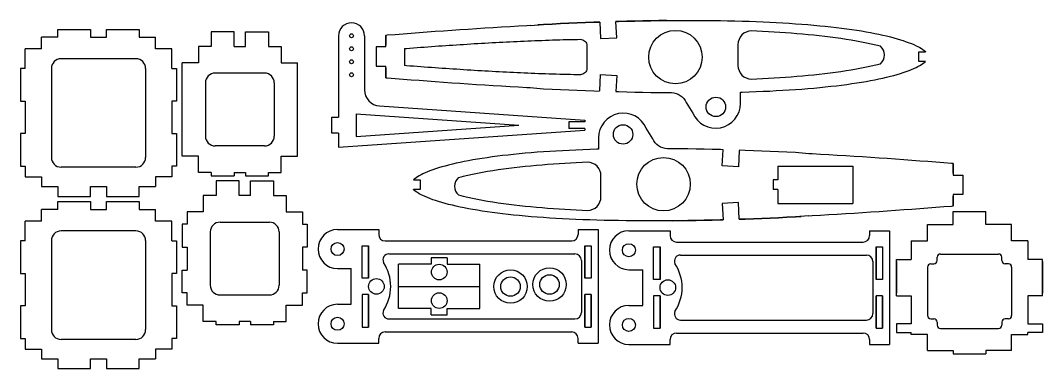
# Model space of a CAD drawing. Header units: inches. Extents: x -74 to 1322, y -431 to 389.
# Drawn here: x -74.4 to 239.9, y -349.7 to -242.6 of the extents above; entities that cross this region are included whole.
import ezdxf

# ---------------------------------------------------------------- set-up
doc = ezdxf.new("R2010")
doc.units = ezdxf.units.IN
doc.header["$MEASUREMENT"] = 0
doc.layers.add('7', color=7, linetype='Continuous')
doc.layers.add('LAYER01', color=7, linetype='Continuous')

msp = doc.modelspace()

# ---------------------------------------------------------------- linework, layer by layer
at = {"color": 2, "true_color": 0xf1eb1f}
for p, q in [((-67.9, -251.37), (-67.9, -247.74)), ((-62.9, -247.74), (-67.9, -247.74)), ((-62.9, -247.74), (-62.9, -245.37)), ((-62.9, -245.37), (-52.9, -245.37)), ((-52.9, -245.37), (-52.9, -247.74)), ((-52.9, -247.74), (-47.9, -247.74)), ((-47.9, -247.74), (-47.9, -245.37)), ((-47.9, -245.37), (-37.9, -245.37)), ((-37.9, -245.37), (-37.9, -247.74)), ((-37.9, -247.74), (-32.9, -247.74)), ((-32.9, -251.37), (-32.9, -247.74)), ((-27.9, -251.37), (-32.9, -251.37)), ((-38.9, -254.37), (-61.9, -254.37)), ((-64.9, -257.37), (-64.9, -284.74)), ((-35.9, -257.37), (-35.9, -284.74)), ((-38.9, -287.74), (-61.9, -287.74)), ((-67.9, -290.74), (-67.9, -293.74)), ((-32.9, -290.74), (-32.9, -293.74)), ((-67.9, -293.74), (-62.9, -293.74)), ((-62.9, -293.74), (-62.9, -296.74)), ((-52.9, -296.74), (-52.9, -293.74)), ((-52.9, -293.74), (-47.9, -293.74)), ((-47.9, -293.74), (-47.9, -296.74)), ((-37.9, -296.74), (-37.9, -293.74)), ((-37.9, -293.74), (-32.9, -293.74)), ((-62.9, -296.74), (-52.9, -296.74)), ((-62.9, -300.73), (-62.9, -298.36)), ((-62.9, -298.36), (-52.9, -298.36)), ((-52.9, -298.36), (-52.9, -300.73)), ((-47.9, -296.74), (-37.9, -296.74)), ((-47.9, -300.73), (-47.9, -298.36)), ((-47.9, -298.36), (-37.9, -298.36)), ((-37.9, -298.36), (-37.9, -300.73)), ((-67.9, -304.36), (-67.9, -300.73)), ((-62.9, -300.73), (-67.9, -300.73)), ((-52.9, -300.73), (-47.9, -300.73)), ((-37.9, -300.73), (-32.9, -300.73)), ((-32.9, -304.36), (-32.9, -300.73)), ((-27.9, -304.36), (-32.9, -304.36)), ((-38.9, -307.36), (-61.9, -307.36))]:
    msp.add_line(p, q, dxfattribs=at)
at = {"color": 2}
for p, q in [((-8.7, -246.11), (-15.74, -246.11)), ((-15.74, -246.11), (-15.74, -250.61)), ((-8.7, -250.61), (-8.7, -246.11)), ((-5.17, -250.61), (-5.17, -246.11)), ((-5.17, -246.11), (1.87, -246.11)), ((1.87, -246.11), (1.87, -250.61)), ((31.38, -247.32), (31.38, -263.92)), ((37.93, -247.17), (37.93, -250.17)), ((37.93, -250.7), (37.93, -247.21)), ((-67.9, -251.37), (-72.9, -251.37)), ((-72.9, -257.43), (-72.9, -251.37)), ((-27.9, -257.43), (-27.9, -251.37)), ((-19.68, -250.61), (-19.68, -255.61)), ((-15.74, -250.61), (-19.68, -250.61)), ((1.87, -250.61), (5.8, -250.61)), ((5.8, -250.61), (5.8, -255.61)), ((37.93, -250.7), (34.93, -250.7)), ((34.93, -250.7), (34.93, -256.7)), ((43.71, -251.2), (43.71, -256.49)), ((-72.9, -257.43), (-74.4, -257.43)), ((-74.4, -257.43), (-74.4, -267.43)), ((-27.9, -257.43), (-26.4, -257.43)), ((-26.4, -257.43), (-26.4, -267.43)), ((-19.68, -255.61), (-24.68, -255.61)), ((5.8, -255.61), (10.8, -255.61)), ((10.8, -284.39), (10.8, -255.61)), ((34.93, -256.7), (37.93, -256.7)), ((37.93, -260.22), (37.93, -256.7)), ((37.93, -257.23), (37.93, -260.22)), ((0.65, -258.79), (-14.53, -258.79)), ((-17.53, -261.79), (-17.53, -278.2)), ((3.65, -261.79), (3.65, -278.2)), ((103.69, -264.22), (103.69, -264.27)), ((146.99, -268.11), (146.94, -264.64)), ((-74.4, -267.43), (-72.9, -267.43)), ((-72.9, -267.43), (-72.9, -277.43)), ((-26.4, -267.43), (-27.9, -267.43)), ((-27.9, -267.43), (-27.9, -277.43)), ((36.03, -268.9), (99.17, -273.32)), ((28.79, -271.32), (28.79, -278.32)), ((28.79, -271.32), (78.84, -274.82)), ((23.38, -281.62), (99.17, -276.32)), ((28.79, -278.32), (78.84, -274.82)), ((-72.9, -277.43), (-74.4, -277.43)), ((-74.4, -277.43), (-74.4, -287.43)), ((-27.9, -277.43), (-26.4, -277.43)), ((-26.4, -277.43), (-26.4, -287.43)), ((103.32, -278.76), (103.37, -282.23)), ((0.65, -281.2), (-14.53, -281.2)), ((146.62, -282.66), (146.63, -282.61)), ((-19.68, -284.39), (-24.68, -284.39)), ((-19.68, -289.39), (-19.68, -284.39)), ((5.8, -289.39), (5.8, -284.39)), ((5.8, -284.39), (10.8, -284.39)), ((-74.4, -287.43), (-72.9, -287.43)), ((-72.9, -287.43), (-72.9, -290.74)), ((-26.4, -287.43), (-27.9, -287.43)), ((-27.9, -287.43), (-27.9, -290.74)), ((158.5, -287.42), (158.5, -291.67)), ((158.5, -287.42), (181.5, -287.42)), ((181.5, -287.42), (181.5, -298.92)), ((212.39, -289.64), (212.39, -286.65)), ((212.39, -286.65), (212.39, -290.18)), ((-72.9, -290.74), (-67.9, -290.74)), ((-27.9, -290.74), (-32.9, -290.74)), ((-15.74, -289.39), (-19.68, -289.39)), ((-7.2, -291.99), (-14.24, -291.99)), ((-14.24, -291.99), (-14.24, -296.49)), ((-8.7, -289.39), (-8.7, -290.39)), ((-7.2, -296.49), (-7.2, -291.99)), ((-3.67, -296.49), (-3.67, -291.99)), ((-3.67, -291.99), (3.37, -291.99)), ((1.87, -289.39), (5.8, -289.39)), ((1.87, -290.39), (1.87, -289.39)), ((3.37, -291.99), (3.37, -296.49)), ((158.5, -291.67), (157, -291.67)), ((157, -291.67), (157, -294.67)), ((212.39, -290.18), (215.39, -290.18)), ((215.39, -290.18), (215.39, -296.18)), ((158.5, -294.67), (157, -294.67)), ((158.5, -294.67), (158.5, -298.92)), ((-18.18, -296.49), (-18.18, -301.49)), ((-14.24, -296.49), (-18.18, -296.49)), ((3.37, -296.49), (7.3, -296.49)), ((7.3, -296.49), (7.3, -301.49)), ((215.39, -296.18), (212.39, -296.18)), ((212.39, -296.18), (212.39, -299.66)), ((212.39, -299.7), (212.39, -296.7)), ((-18.18, -301.49), (-23.18, -301.49)), ((-23.18, -301.49), (-23.18, -305.33)), ((7.3, -301.49), (12.3, -301.49)), ((12.3, -301.49), (12.3, -305.33)), ((158.5, -298.92), (181.5, -298.92)), ((-67.9, -304.36), (-72.9, -304.36)), ((-72.9, -310.42), (-72.9, -304.36)), ((-27.9, -310.42), (-27.9, -304.36)), ((-13.03, -304.67), (2.15, -304.67)), ((-16.03, -307.67), (-16.03, -324.08)), ((5.15, -307.67), (5.15, -324.08)), ((23.09, -306.94), (35.74, -306.94)), ((35.74, -306.94), (35.74, -308.44)), ((97.08, -306.94), (97.08, -308.44)), ((97.08, -306.94), (103.18, -306.94)), ((103.18, -306.94), (103.18, -341.95)), ((112.68, -307.29), (125.33, -307.29)), ((125.33, -307.29), (125.33, -308.79)), ((186.68, -307.29), (186.68, -308.79)), ((186.68, -307.29), (192.77, -307.29)), ((192.77, -307.29), (192.77, -342.29)), ((-72.9, -310.42), (-74.4, -310.42)), ((-74.4, -310.42), (-74.4, -320.42)), ((-64.9, -310.36), (-64.9, -337.73)), ((-35.9, -310.36), (-35.9, -337.73)), ((-27.9, -310.42), (-26.4, -310.42)), ((-26.4, -310.42), (-26.4, -320.42)), ((37.74, -310.44), (95.08, -310.44)), ((127.33, -310.79), (184.68, -310.79)), ((30.64, -321.95), (30.64, -311.95)), ((30.64, -311.95), (32.64, -311.95)), ((32.64, -311.95), (32.64, -321.95)), ((32.64, -321.95), (32.64, -311.95)), ((99.08, -321.95), (99.08, -311.95)), ((99.08, -311.95), (101.08, -311.95)), ((99.08, -311.95), (99.08, -321.95)), ((99.08, -311.95), (101.08, -311.95)), ((101.08, -311.95), (101.08, -321.95)), ((101.08, -311.95), (101.08, -321.95)), ((120.24, -322.29), (120.24, -312.29)), ((120.24, -312.29), (122.24, -312.29)), ((122.24, -312.29), (122.24, -322.29)), ((122.24, -322.29), (122.24, -312.29)), ((188.68, -322.29), (188.68, -312.29)), ((188.68, -312.29), (190.68, -312.29)), ((188.68, -312.29), (188.68, -322.29)), ((188.68, -312.29), (190.68, -312.29)), ((190.68, -312.29), (190.68, -322.29)), ((190.68, -312.29), (190.68, -322.29)), ((38.9, -314.44), (96.08, -314.44)), ((56.85, -315.62), (51.85, -315.62)), ((51.85, -315.62), (51.85, -317.62)), ((56.85, -315.62), (56.85, -317.62)), ((98.08, -316.44), (98.08, -332.45)), ((128.5, -314.79), (185.68, -314.79)), ((187.68, -316.79), (187.68, -332.79)), ((-74.4, -320.42), (-72.9, -320.42)), ((-72.9, -320.42), (-72.9, -330.42)), ((-26.4, -320.42), (-27.9, -320.42)), ((-27.9, -320.42), (-27.9, -330.42)), ((23.09, -318.94), (27.32, -318.94)), ((27.32, -329.95), (27.32, -318.94)), ((41.85, -331.22), (41.85, -317.62)), ((51.85, -317.62), (41.85, -317.62)), ((56.85, -317.62), (66.85, -317.62)), ((66.85, -331.22), (66.85, -317.62)), ((112.68, -319.29), (116.92, -319.29)), ((116.92, -330.29), (116.92, -319.29)), ((32.64, -321.95), (30.64, -321.95)), ((32.64, -321.95), (30.64, -321.95)), ((101.08, -321.95), (99.08, -321.95)), ((101.08, -321.95), (99.08, -321.95)), ((122.24, -322.29), (120.24, -322.29)), ((122.24, -322.29), (120.24, -322.29)), ((190.68, -322.29), (188.68, -322.29)), ((190.68, -322.29), (188.68, -322.29)), ((-23.18, -330.26), (-23.18, -326.43)), ((12.3, -330.26), (12.3, -326.43)), ((41.85, -324.42), (66.85, -324.42)), ((-13.03, -327.08), (2.15, -327.08)), ((23.09, -329.95), (27.32, -329.95)), ((32.64, -326.95), (30.64, -326.95)), ((32.64, -326.95), (30.64, -326.95)), ((30.64, -326.95), (30.64, -336.95)), ((32.64, -326.95), (32.64, -336.95)), ((32.64, -336.95), (32.64, -326.95)), ((101.08, -326.95), (99.08, -326.95)), ((99.08, -326.95), (99.08, -336.95)), ((101.08, -326.95), (99.08, -326.95)), ((99.08, -336.95), (99.08, -326.95)), ((101.08, -326.95), (101.08, -336.95)), ((101.08, -336.95), (101.08, -326.95)), ((122.24, -327.29), (120.24, -327.29)), ((122.24, -327.29), (120.24, -327.29)), ((120.24, -327.29), (120.24, -337.29)), ((122.24, -327.29), (122.24, -337.29)), ((122.24, -337.29), (122.24, -327.29)), ((190.68, -327.29), (188.68, -327.29)), ((188.68, -327.29), (188.68, -337.29)), ((190.68, -327.29), (188.68, -327.29)), ((188.68, -337.29), (188.68, -327.29)), ((190.68, -327.29), (190.68, -337.29)), ((190.68, -337.29), (190.68, -327.29)), ((-72.9, -330.42), (-74.4, -330.42)), ((-74.4, -330.42), (-74.4, -340.42)), ((-27.9, -330.42), (-26.4, -330.42)), ((-26.4, -330.42), (-26.4, -340.42)), ((-18.18, -330.26), (-23.18, -330.26)), ((-18.18, -335.26), (-18.18, -330.26)), ((7.3, -335.26), (7.3, -330.26)), ((7.3, -330.26), (12.3, -330.26)), ((51.85, -331.22), (41.85, -331.22)), ((51.85, -333.22), (51.85, -331.22)), ((56.85, -333.22), (56.85, -331.22)), ((56.85, -331.22), (66.85, -331.22)), ((112.68, -330.29), (116.92, -330.29)), ((-14.24, -335.26), (-18.18, -335.26)), ((-14.24, -336.26), (-14.24, -335.26)), ((-3.67, -335.26), (-3.67, -336.26)), ((3.37, -335.26), (7.3, -335.26)), ((38.9, -334.45), (96.08, -334.45)), ((51.85, -333.22), (56.85, -333.22)), ((128.5, -334.79), (185.68, -334.79)), ((30.64, -336.95), (32.64, -336.95)), ((37.74, -338.45), (95.08, -338.45)), ((99.08, -336.95), (101.08, -336.95)), ((99.08, -336.95), (101.08, -336.95)), ((120.24, -337.29), (122.24, -337.29)), ((127.33, -338.79), (184.68, -338.79)), ((188.68, -337.29), (190.68, -337.29)), ((188.68, -337.29), (190.68, -337.29)), ((-74.4, -340.42), (-72.9, -340.42)), ((-72.9, -340.42), (-72.9, -343.73)), ((-38.9, -340.73), (-61.9, -340.73)), ((-26.4, -340.42), (-27.9, -340.42)), ((-27.9, -340.42), (-27.9, -343.73)), ((23.09, -341.95), (35.74, -341.95)), ((35.74, -341.95), (35.74, -340.45)), ((97.08, -341.95), (97.08, -340.45)), ((97.08, -341.95), (103.18, -341.95)), ((112.68, -342.29), (125.33, -342.29)), ((125.33, -342.29), (125.33, -340.79)), ((186.68, -342.29), (192.77, -342.29)), ((-72.9, -343.73), (-67.9, -343.73)), ((-67.9, -343.73), (-67.9, -346.73)), ((-27.9, -343.73), (-32.9, -343.73)), ((-32.9, -343.73), (-32.9, -346.73)), ((-67.9, -346.73), (-62.9, -346.73)), ((-62.9, -346.73), (-62.9, -349.73)), ((-52.9, -349.73), (-52.9, -346.73)), ((-52.9, -346.73), (-47.9, -346.73)), ((-47.9, -346.73), (-47.9, -349.73)), ((-37.9, -349.73), (-37.9, -346.73)), ((-37.9, -346.73), (-32.9, -346.73)), ((-62.9, -349.73), (-52.9, -349.73)), ((-47.9, -349.73), (-37.9, -349.73))]:
    msp.add_line(p, q, dxfattribs=at)
at = {"color": 2, "linetype": 'ByBlock'}
for p, q in [((-8.7, -250.61), (-5.17, -250.61)), ((-24.68, -284.39), (-24.68, -255.61)), ((-15.74, -289.39), (-15.74, -290.39)), ((-15.74, -290.39), (-8.7, -290.39)), ((-8.7, -289.39), (-5.17, -289.39)), ((-5.17, -289.39), (-5.17, -290.39)), ((-5.17, -290.39), (1.87, -290.39)), ((-3.67, -296.49), (-7.2, -296.49)), ((-24.68, -305.31), (-24.68, -312.35)), ((-23.18, -305.33), (-24.68, -305.33)), ((12.3, -305.33), (13.8, -305.33)), ((13.8, -305.31), (13.8, -312.35)), ((-24.68, -312.33), (-23.18, -312.33)), ((-24.68, -312.35), (-23.18, -312.35)), ((-23.18, -312.35), (-23.18, -319.4)), ((13.8, -312.33), (12.3, -312.33)), ((13.8, -312.35), (12.3, -312.35)), ((12.3, -312.35), (12.3, -319.4)), ((194.96, -316.73), (194.96, -326.5)), ((239.86, -316.73), (239.86, -326.5)), ((-24.68, -326.44), (-24.68, -319.4)), ((-24.68, -319.4), (-23.18, -319.4)), ((-24.68, -319.43), (-23.18, -319.43)), ((13.8, -319.4), (12.3, -319.4)), ((13.8, -319.43), (12.3, -319.43)), ((13.8, -326.44), (13.8, -319.4)), ((-23.18, -326.43), (-24.68, -326.43)), ((12.3, -326.43), (13.8, -326.43)), ((-3.67, -335.26), (-7.2, -335.26)), ((-7.2, -335.26), (-7.2, -336.26)), ((3.37, -335.26), (3.37, -336.26)), ((-7.2, -336.26), (-14.24, -336.26)), ((3.37, -336.26), (-3.67, -336.26))]:
    msp.add_line(p, q, dxfattribs=at)
at = {"color": 40, "true_color": 0xf8d731}
for p, q in [((99.17, -273.32), (99.17, -273.82)), ((99.17, -273.82), (94.17, -273.82)), ((99.17, -275.82), (94.17, -275.82)), ((99.17, -275.82), (99.17, -276.32))]:
    msp.add_line(p, q, dxfattribs=at)
at = {"color": 1}
for p, q in [((212.41, -305.43), (212.41, -301.43)), ((212.41, -301.43), (222.41, -301.43)), ((222.41, -305.43), (222.41, -301.43)), ((204.46, -305.43), (212.41, -305.43)), ((204.46, -310.43), (204.46, -305.43)), ((230.36, -305.43), (222.41, -305.43)), ((199.46, -310.43), (204.46, -310.43)), ((235.36, -310.43), (230.36, -310.43)), ((207.46, -316.47), (207.46, -315.47)), ((208.46, -314.47), (226.36, -314.47)), ((227.36, -316.47), (227.36, -315.47)), ((205.46, -317.47), (206.46, -317.47)), ((229.36, -317.47), (228.36, -317.47)), ((205.46, -334.4), (206.46, -334.4)), ((207.46, -335.4), (207.46, -336.4)), ((227.36, -335.4), (227.36, -336.4)), ((229.36, -334.4), (228.36, -334.4)), ((208.46, -337.4), (226.36, -337.4)), ((204.46, -344.21), (212.41, -344.21)), ((212.41, -344.21), (212.41, -345.21)), ((212.41, -345.21), (222.41, -345.21)), ((230.36, -344.21), (222.41, -344.21)), ((222.41, -344.21), (222.41, -345.21))]:
    msp.add_line(p, q, dxfattribs=at)
at = {"color": 1, "linetype": 'ByBlock'}
for p, q in [((230.36, -310.43), (230.36, -305.43)), ((199.46, -310.43), (199.46, -316.2)), ((235.36, -310.43), (235.36, -316.2)), ((194.96, -327.3), (194.96, -316.2)), ((194.96, -316.2), (199.46, -316.2)), ((239.86, -316.2), (235.36, -316.2)), ((239.86, -327.3), (239.86, -316.2)), ((204.46, -318.47), (204.46, -333.4)), ((230.36, -318.47), (230.36, -333.4)), ((194.96, -327.3), (199.46, -327.3)), ((199.46, -327.3), (199.46, -335.96)), ((235.36, -327.3), (235.36, -335.96)), ((239.86, -327.3), (235.36, -327.3)), ((199.46, -335.96), (194.96, -335.96)), ((194.96, -335.96), (194.96, -338.66)), ((235.36, -335.96), (239.86, -335.96)), ((239.86, -335.96), (239.86, -338.66)), ((194.96, -338.66), (199.46, -338.66)), ((199.46, -339.21), (199.46, -338.66)), ((204.46, -339.21), (199.46, -339.21)), ((204.46, -344.21), (204.46, -339.21)), ((230.36, -344.21), (230.36, -339.21)), ((230.36, -339.21), (235.36, -339.21)), ((239.86, -338.66), (235.36, -338.66)), ((235.36, -339.21), (235.36, -338.66))]:
    msp.add_line(p, q, dxfattribs=at)
msp.add_line((186.68, -340.79), (186.68, -342.29))
at = {"color": 2}
for centre, radius in [((27.38, -247.32), 0.6), ((126.98, -253.89), 8.22), ((27.38, -251.32), 0.6), ((27.38, -255.32), 0.6), ((27.38, -259.32), 0.6), ((139.42, -269.2), 3), ((110.89, -277.67), 3), ((123.33, -292.98), 8.22), ((54.35, -320.02), 2.4), ((35.04, -324.45), 2.4), ((76.28, -324.49), 3), ((88.28, -323.86), 3), ((124.64, -324.79), 2.4), ((54.35, -328.82), 2.4)]:
    msp.add_circle(centre, radius, dxfattribs=at)
at = {"color": 2, "linetype": 'ByBlock'}
for centre in [(76.28, -324.49), (88.28, -323.86)]:
    msp.add_circle(centre, 5.15, dxfattribs=at)
at = {"color": 2}
for centre, radius, start, end in [((27.38, -247.32), 4, 0, 180), ((187.78, -253.23), 3.48, 309.9525, 50.0475), ((-14.53, -261.79), 3, 90, 180), ((0.65, -261.79), 3, 0, 90), ((36.38, -263.92), 5, 180, 266), ((139.33, -268.09), 7.66, 203.0642, 359.8726), ((110.98, -278.78), 7.66, 23.0642, 179.8726), ((-14.53, -278.2), 3, 180, 270), ((0.65, -278.2), 3, 270, 0), ((62.53, -293.64), 3.48, 129.9525, 230.0475), ((-13.03, -307.67), 3, 90, 180), ((2.15, -307.67), 3, 0, 90), ((23.09, -312.94), 6, 90, 270), ((112.68, -313.29), 6, 90, 270), ((37.74, -308.44), 2, 180, 270), ((95.08, -308.44), 2, 270, 0), ((127.33, -308.79), 2, 180, 270), ((184.68, -308.79), 2, 270, 0), ((38.9, -316.28), 1.84, 89.9649, 204.4198), ((25.92, -324.45), 13.52, 326.7843, 33.2157), ((96.08, -316.44), 2, 0, 90), ((128.5, -316.62), 1.84, 89.9649, 204.4198), ((115.52, -324.79), 13.52, 326.7843, 33.2157), ((185.68, -316.79), 2, 0, 90), ((-13.03, -324.08), 3, 180, 270), ((2.15, -324.08), 3, 270, 0), ((23.09, -335.95), 6, 90, 270), ((38.9, -332.61), 1.84, 155.5802, 270.0351), ((96.08, -332.45), 2, 270, 0), ((112.68, -336.29), 6, 90, 270), ((128.5, -332.95), 1.84, 155.5802, 270.0351), ((185.68, -332.79), 2, 270, 0), ((-61.9, -337.73), 3, 180, 270), ((-38.9, -337.73), 3, 270, 0), ((37.74, -340.45), 2, 90, 180), ((95.08, -340.45), 2, 0, 90), ((127.33, -340.79), 2, 90, 180), ((184.68, -340.79), 2, 0, 90)]:
    msp.add_arc(centre, radius, start, end, dxfattribs=at)
at = {"color": 2, "true_color": 0xf1eb1f}
for centre, start, end in [((-61.9, -257.37), 90, 180), ((-38.9, -257.37), 0, 90), ((-61.9, -284.74), 180, 270), ((-38.9, -284.74), 270, 0), ((-61.9, -310.36), 90, 180), ((-38.9, -310.36), 0, 90)]:
    msp.add_arc(centre, 3, start, end, dxfattribs=at)
at = {"color": 1}
for centre, start, end in [((206.46, -316.47), 270, 0), ((208.46, -315.47), 90, 180), ((226.36, -315.47), 0, 90), ((228.36, -316.47), 180, 270), ((205.46, -318.47), 90, 180), ((229.36, -318.47), 0, 90), ((205.46, -333.4), 180, 270), ((206.46, -335.4), 0, 90), ((228.36, -335.4), 90, 180), ((229.36, -333.4), 270, 0), ((208.46, -336.4), 180, 270), ((226.36, -336.4), 270, 0)]:
    msp.add_arc(centre, 1, start, end, dxfattribs=at)
at = {"layer": '7', "color": 2, "linetype": 'Continuous'}
for points in [[(82.3, -244.18), (81.3, -244.24), (78.71, -244.38), (76.13, -244.54), (73.55, -244.69), (70.97, -244.84), (68.4, -245.01), (65.84, -245.17), (63.29, -245.34), (60.73, -245.51), (58.21, -245.69), (55.68, -245.87), (53.16, -246.05), (50.67, -246.23), (48.19, -246.42), (45.7, -246.6), (43.27, -246.79), (40.84, -246.98), (38.4, -247.17), (37.93, -247.21)], [(82.3, -244.18), (86.47, -243.82), (89.05, -243.7), (91.63, -243.58), (94.2, -243.47), (96.78, -243.36), (99.34, -243.26), (101.89, -243.16), (103.69, -243.1)], [(103.69, -243.1), (101.89, -243.16), (99.34, -243.26), (96.78, -243.36), (94.2, -243.47), (91.63, -243.58), (89.05, -243.7), (86.47, -243.82), (84.71, -243.91)], [(103.69, -243.16), (103.96, -248.2), (108.95, -247.93), (108.68, -242.94)], [(124.38, -242.63), (124.34, -242.63), (121.91, -242.66), (119.47, -242.7), (116.99, -242.74), (114.51, -242.79), (112.02, -242.85), (109.5, -242.92), (108.68, -242.94)], [(108.95, -242.94), (109.5, -242.92), (112.02, -242.85), (114.51, -242.79), (116.99, -242.74), (119.47, -242.69), (121.91, -242.66), (124.34, -242.63), (126.78, -242.61), (129.15, -242.6), (131.53, -242.59), (133.9, -242.6), (136.21, -242.61), (138.51, -242.63), (140.82, -242.66), (143.04, -242.7), (145.27, -242.75), (147.5, -242.81), (149.64, -242.87), (151.78, -242.95), (153.92, -243.03), (155.96, -243.13), (158, -243.23), (160.05, -243.34), (161.99, -243.46), (163.93, -243.59), (165.87, -243.73), (167.7, -243.88), (169.53, -244.04), (171.36, -244.21), (173.07, -244.38), (174.78, -244.56), (176.49, -244.76), (178.08, -244.96), (179.67, -245.16), (181.25, -245.39), (182.71, -245.61), (184.16, -245.84), (185.61, -246.09), (186.93, -246.33), (188.25, -246.58), (189.56, -246.85), (190.74, -247.11), (191.92, -247.38), (193.09, -247.67), (194.12, -247.95), (195.15, -248.23), (196.17, -248.54), (197.05, -248.82), (197.93, -249.13), (198.8, -249.45), (199.53, -249.74), (200.25, -250.05), (200.96, -250.38), (201.54, -250.66), (202.1, -250.96), (202.66, -251.28), (203.08, -251.56), (203.48, -251.86), (203.87, -252.18), (203.91, -252.22)], [(190.01, -250.56), (188.63, -250.22), (187.18, -249.88), (185.71, -249.57), (184.18, -249.26), (182.64, -248.97), (181.06, -248.7), (179.47, -248.44), (177.85, -248.19), (176.21, -247.96), (174.55, -247.74), (172.89, -247.54), (171.2, -247.34), (169.5, -247.16), (167.79, -246.99), (166.07, -246.83), (164.34, -246.67), (162.61, -246.54), (160.85, -246.4), (159.11, -246.28), (157.34, -246.17), (155.57, -246.07), (153.8, -245.97), (152.02, -245.88), (150.38, -245.81)], [(203.89, -255.24), (201.85, -255.22), (201.85, -252.22), (203.91, -252.22)], [(146.94, -264.64), (147.5, -264.63), (149.64, -264.56), (151.78, -264.48), (153.92, -264.4), (155.96, -264.31), (158, -264.2), (160.05, -264.09), (161.99, -263.97), (163.93, -263.84), (165.87, -263.7), (167.7, -263.55), (169.53, -263.39), (171.36, -263.22), (173.07, -263.05), (174.78, -262.87), (176.49, -262.67), (178.08, -262.48), (179.67, -262.27), (181.25, -262.04), (182.71, -261.82), (184.16, -261.59), (185.61, -261.34), (186.93, -261.1), (188.25, -260.85), (189.56, -260.58), (190.74, -260.32), (191.92, -260.05), (193.09, -259.76), (194.12, -259.49), (195.15, -259.2), (196.17, -258.89), (197.05, -258.61), (197.93, -258.3), (198.8, -257.98), (199.53, -257.69), (200.25, -257.38), (200.96, -257.05), (201.54, -256.77), (202.1, -256.47), (202.66, -256.15), (203.08, -255.87), (203.48, -255.58), (203.87, -255.26), (203.89, -255.24)], [(150.38, -260.65), (152.02, -260.58), (153.8, -260.49), (155.57, -260.39), (157.34, -260.29), (159.11, -260.18), (160.85, -260.06), (162.61, -259.92), (164.34, -259.79), (166.07, -259.64), (167.79, -259.47), (169.5, -259.3), (171.2, -259.12), (172.89, -258.93), (174.55, -258.72), (176.21, -258.5), (177.85, -258.27), (179.47, -258.02), (181.06, -257.77), (182.64, -257.49), (184.18, -257.2), (185.71, -256.89), (187.18, -256.58), (188.63, -256.24), (190.01, -255.9)], [(37.93, -260.22), (38.4, -260.26), (40.84, -260.45), (43.27, -260.64), (45.7, -260.83), (48.19, -261.02), (50.67, -261.21), (53.16, -261.39), (55.68, -261.57), (58.21, -261.75), (60.73, -261.92), (63.29, -262.1), (65.84, -262.27), (68.4, -262.43), (70.97, -262.59), (73.55, -262.75), (76.13, -262.9), (78.71, -263.05), (81.3, -263.2), (82.3, -263.26)], [(103.69, -264.22), (103.69, -264.22), (103.96, -259.22), (108.95, -259.49), (108.68, -264.49)], [(82.3, -263.26), (86.47, -263.61), (89.05, -263.73), (91.63, -263.85), (94.2, -263.96), (96.78, -264.07), (99.34, -264.17), (101.89, -264.27), (103.68, -264.33)], [(108.68, -264.49), (109.5, -264.51), (112.02, -264.58), (114.51, -264.64), (116.99, -264.69), (119.47, -264.74), (121.91, -264.77), (124.34, -264.8), (125.78, -264.81)], [(103.37, -282.23), (102.82, -282.25), (100.68, -282.31), (98.54, -282.39), (96.4, -282.47), (94.35, -282.57), (92.31, -282.67), (90.26, -282.78), (88.32, -282.9), (86.38, -283.03), (84.44, -283.18), (82.61, -283.32), (80.78, -283.48), (78.95, -283.65), (77.24, -283.82), (75.53, -284.01), (73.82, -284.2), (72.23, -284.4), (70.65, -284.61), (69.06, -284.83), (67.61, -285.05), (66.15, -285.28), (64.7, -285.53), (63.38, -285.77), (62.06, -286.02), (60.75, -286.29), (59.57, -286.55), (58.4, -286.82), (57.23, -287.12), (56.19, -287.39), (55.17, -287.68), (54.14, -287.98), (53.26, -288.27), (52.38, -288.57), (51.51, -288.89), (50.79, -289.18), (50.06, -289.49), (49.35, -289.82), (48.77, -290.1), (48.21, -290.4), (47.66, -290.73), (47.24, -291), (46.83, -291.3), (46.44, -291.62), (46.42, -291.64)], [(141.63, -282.39), (140.82, -282.36), (138.29, -282.29), (135.81, -282.23), (133.32, -282.18), (130.84, -282.14), (128.4, -282.1), (125.97, -282.07), (124.53, -282.06)], [(146.62, -282.66), (146.62, -282.66), (146.35, -287.65), (141.36, -287.38), (141.63, -282.39)], [(168.01, -283.62), (163.85, -283.26), (161.26, -283.14), (158.68, -283.02), (156.11, -282.91), (153.53, -282.8), (150.98, -282.7), (148.42, -282.61), (146.63, -282.54)], [(212.39, -286.65), (211.91, -286.61), (209.48, -286.42), (207.04, -286.23), (204.61, -286.04), (202.12, -285.85), (199.64, -285.67), (197.16, -285.49), (194.63, -285.3), (192.11, -285.13), (189.58, -284.95), (187.02, -284.78), (184.47, -284.61), (181.91, -284.44), (179.34, -284.28), (176.76, -284.13), (174.18, -283.97), (171.6, -283.82), (169.01, -283.67), (168.01, -283.62)], [(99.93, -286.22), (98.29, -286.29), (96.51, -286.38), (94.74, -286.48), (92.97, -286.58), (91.21, -286.7), (89.46, -286.82), (87.7, -286.95), (85.97, -287.09), (84.24, -287.24), (82.52, -287.4), (80.81, -287.57), (79.11, -287.75), (77.42, -287.95), (75.76, -288.15), (74.1, -288.37), (72.46, -288.6), (70.84, -288.85), (69.25, -289.11), (67.67, -289.39), (66.13, -289.67), (64.6, -289.98), (63.13, -290.3), (61.68, -290.63), (60.3, -290.98)], [(46.42, -291.64), (48.47, -291.66), (48.47, -294.66), (46.4, -294.66)], [(141.37, -303.94), (140.82, -303.95), (138.29, -304.02), (135.81, -304.08), (133.32, -304.13), (130.84, -304.18), (128.4, -304.22), (125.97, -304.24), (123.54, -304.27), (121.16, -304.28), (118.79, -304.28), (116.41, -304.28), (114.11, -304.27), (111.8, -304.24), (109.5, -304.21), (107.27, -304.17), (105.04, -304.13), (102.82, -304.07), (100.68, -304), (98.54, -303.93), (96.4, -303.84), (94.35, -303.75), (92.31, -303.65), (90.26, -303.53), (88.32, -303.41), (86.38, -303.28), (84.44, -303.14), (82.61, -302.99), (80.78, -302.83), (78.95, -302.66), (77.24, -302.49), (75.53, -302.31), (73.82, -302.11), (72.23, -301.92), (70.65, -301.71), (69.06, -301.49), (67.61, -301.27), (66.15, -301.03), (64.7, -300.79), (63.38, -300.55), (62.06, -300.29), (60.75, -300.02), (59.57, -299.76), (58.4, -299.49), (57.23, -299.2), (56.19, -298.93), (55.17, -298.64), (54.14, -298.33), (53.26, -298.05), (52.38, -297.75), (51.51, -297.42), (50.79, -297.13), (50.06, -296.82), (49.35, -296.49), (48.77, -296.21), (48.21, -295.91), (47.66, -295.59), (47.24, -295.31), (46.83, -295.02), (46.44, -294.7), (46.4, -294.66)], [(60.3, -296.31), (61.68, -296.65), (63.13, -296.99), (64.6, -297.31), (66.13, -297.61), (67.67, -297.9), (69.25, -298.18), (70.84, -298.44), (72.46, -298.68), (74.1, -298.91), (75.76, -299.13), (77.42, -299.34), (79.11, -299.53), (80.81, -299.71), (82.52, -299.89), (84.24, -300.05), (85.97, -300.2), (87.7, -300.34), (89.46, -300.47), (91.21, -300.59), (92.97, -300.7), (94.74, -300.81), (96.51, -300.9), (98.29, -300.99), (99.93, -301.07)], [(146.62, -303.71), (146.35, -298.67), (141.36, -298.94), (141.63, -303.93)], [(168.01, -302.69), (169.01, -302.64), (171.6, -302.49), (174.18, -302.34), (176.76, -302.18), (179.34, -302.03), (181.91, -301.87), (184.47, -301.7), (187.02, -301.53), (189.58, -301.36), (192.11, -301.18), (194.63, -301.01), (197.16, -300.82), (199.64, -300.64), (202.12, -300.46), (204.61, -300.27), (207.04, -300.08), (209.48, -299.89), (211.91, -299.7), (212.39, -299.66)], [(125.94, -304.24), (125.97, -304.24), (128.4, -304.21), (130.84, -304.18), (133.32, -304.13), (135.81, -304.08), (138.29, -304.02), (140.82, -303.95), (141.63, -303.93)], [(146.62, -303.77), (148.42, -303.71), (150.98, -303.61), (153.53, -303.51), (156.11, -303.41), (158.68, -303.29), (161.26, -303.17), (163.85, -303.05), (165.6, -302.96)], [(168.01, -302.69), (163.85, -303.05), (161.26, -303.18), (158.68, -303.29), (156.11, -303.41), (153.53, -303.51), (150.98, -303.61), (148.42, -303.71), (146.63, -303.77)]]:
    msp.add_lwpolyline(points, dxfattribs=at)
for points in [[(150.38, -245.81, 0.409078), (146.22, -250.04), (146.22, -256.42, 0.409078), (150.38, -260.65)], [(43.71, -251.24), (44.26, -251.2), (45.36, -251.11), (46.46, -251.03), (47.56, -250.95), (48.66, -250.86), (49.76, -250.78), (50.86, -250.7), (51.96, -250.62), (53.06, -250.54), (54.16, -250.46), (55.25, -250.39), (56.35, -250.31), (57.45, -250.23), (58.55, -250.16), (59.65, -250.09), (60.75, -250.02), (61.84, -249.95), (62.94, -249.88), (64.04, -249.81), (65.14, -249.74), (66.23, -249.67), (67.33, -249.61), (68.43, -249.54), (69.52, -249.48), (70.62, -249.42), (71.72, -249.36), (72.81, -249.3), (73.91, -249.25), (75, -249.19), (76.1, -249.14), (77.19, -249.08), (78.29, -249.03), (79.38, -248.98), (80.48, -248.94), (81.57, -248.89), (82.67, -248.84), (83.76, -248.8), (84.86, -248.76), (85.95, -248.72), (87.04, -248.68), (88.13, -248.64), (89.23, -248.61), (90.32, -248.57), (91.41, -248.54), (92.5, -248.51), (93.59, -248.49), (94.68, -248.46), (95.77, -248.44), (96.86, -248.41), (97.71, -248.4, -0.419355), (99.75, -250.4), (99.75, -257.3, -0.414214), (97.75, -259.3), (95.77, -259.3), (94.68, -259.27), (93.59, -259.25), (92.5, -259.22), (91.41, -259.19), (90.32, -259.16), (89.23, -259.13), (88.13, -259.09), (87.04, -259.05), (85.95, -259.02), (84.86, -258.98), (83.76, -258.93), (82.67, -258.89), (81.57, -258.84), (80.48, -258.8), (79.38, -258.75), (78.29, -258.7), (77.19, -258.65), (76.1, -258.6), (75, -258.54), (73.91, -258.49), (72.81, -258.43), (71.72, -258.37), (70.62, -258.31), (69.52, -258.25), (68.43, -258.19), (67.33, -258.12), (66.23, -258.06), (65.14, -257.99), (64.04, -257.92), (62.94, -257.86), (61.84, -257.79), (60.75, -257.72), (59.65, -257.64), (58.55, -257.57), (57.45, -257.5), (56.35, -257.42), (55.25, -257.35), (54.16, -257.27), (53.06, -257.19), (51.96, -257.11), (50.86, -257.03), (49.76, -256.95), (48.66, -256.87), (47.56, -256.79), (46.46, -256.7), (45.36, -256.62), (44.26, -256.54), (43.71, -256.49)], [(125.77, -264.81, -0.296999), (130.3, -267.87), (132.29, -271.09)], [(124.54, -282.06, -0.296999), (120.01, -279), (118.02, -275.78)], [(99.93, -301.07, 0.409078), (104.09, -296.83), (104.09, -290.45, 0.409078), (99.93, -286.22)]]:
    msp.add_lwpolyline(points, format="xyb", dxfattribs=at)
at = {"layer": 'LAYER01', "color": 2, "linetype": 'Continuous'}
for p, q in [((23.38, -247.32), (23.38, -272.32)), ((21.38, -272.32), (23.38, -272.32)), ((21.38, -277.32), (21.38, -272.32)), ((23.38, -277.32), (21.38, -277.32)), ((23.38, -277.32), (23.38, -281.62))]:
    msp.add_line(p, q, dxfattribs=at)
at = {"layer": 'LAYER01'}
msp.add_line((94.17, -273.82), (94.17, -275.82), dxfattribs=at)
for centre in [(23.09, -312.94), (112.68, -313.29), (23.09, -335.95), (112.68, -336.29)]:
    msp.add_circle(centre, 2, dxfattribs=at)

doc.saveas('drawing.dxf')
